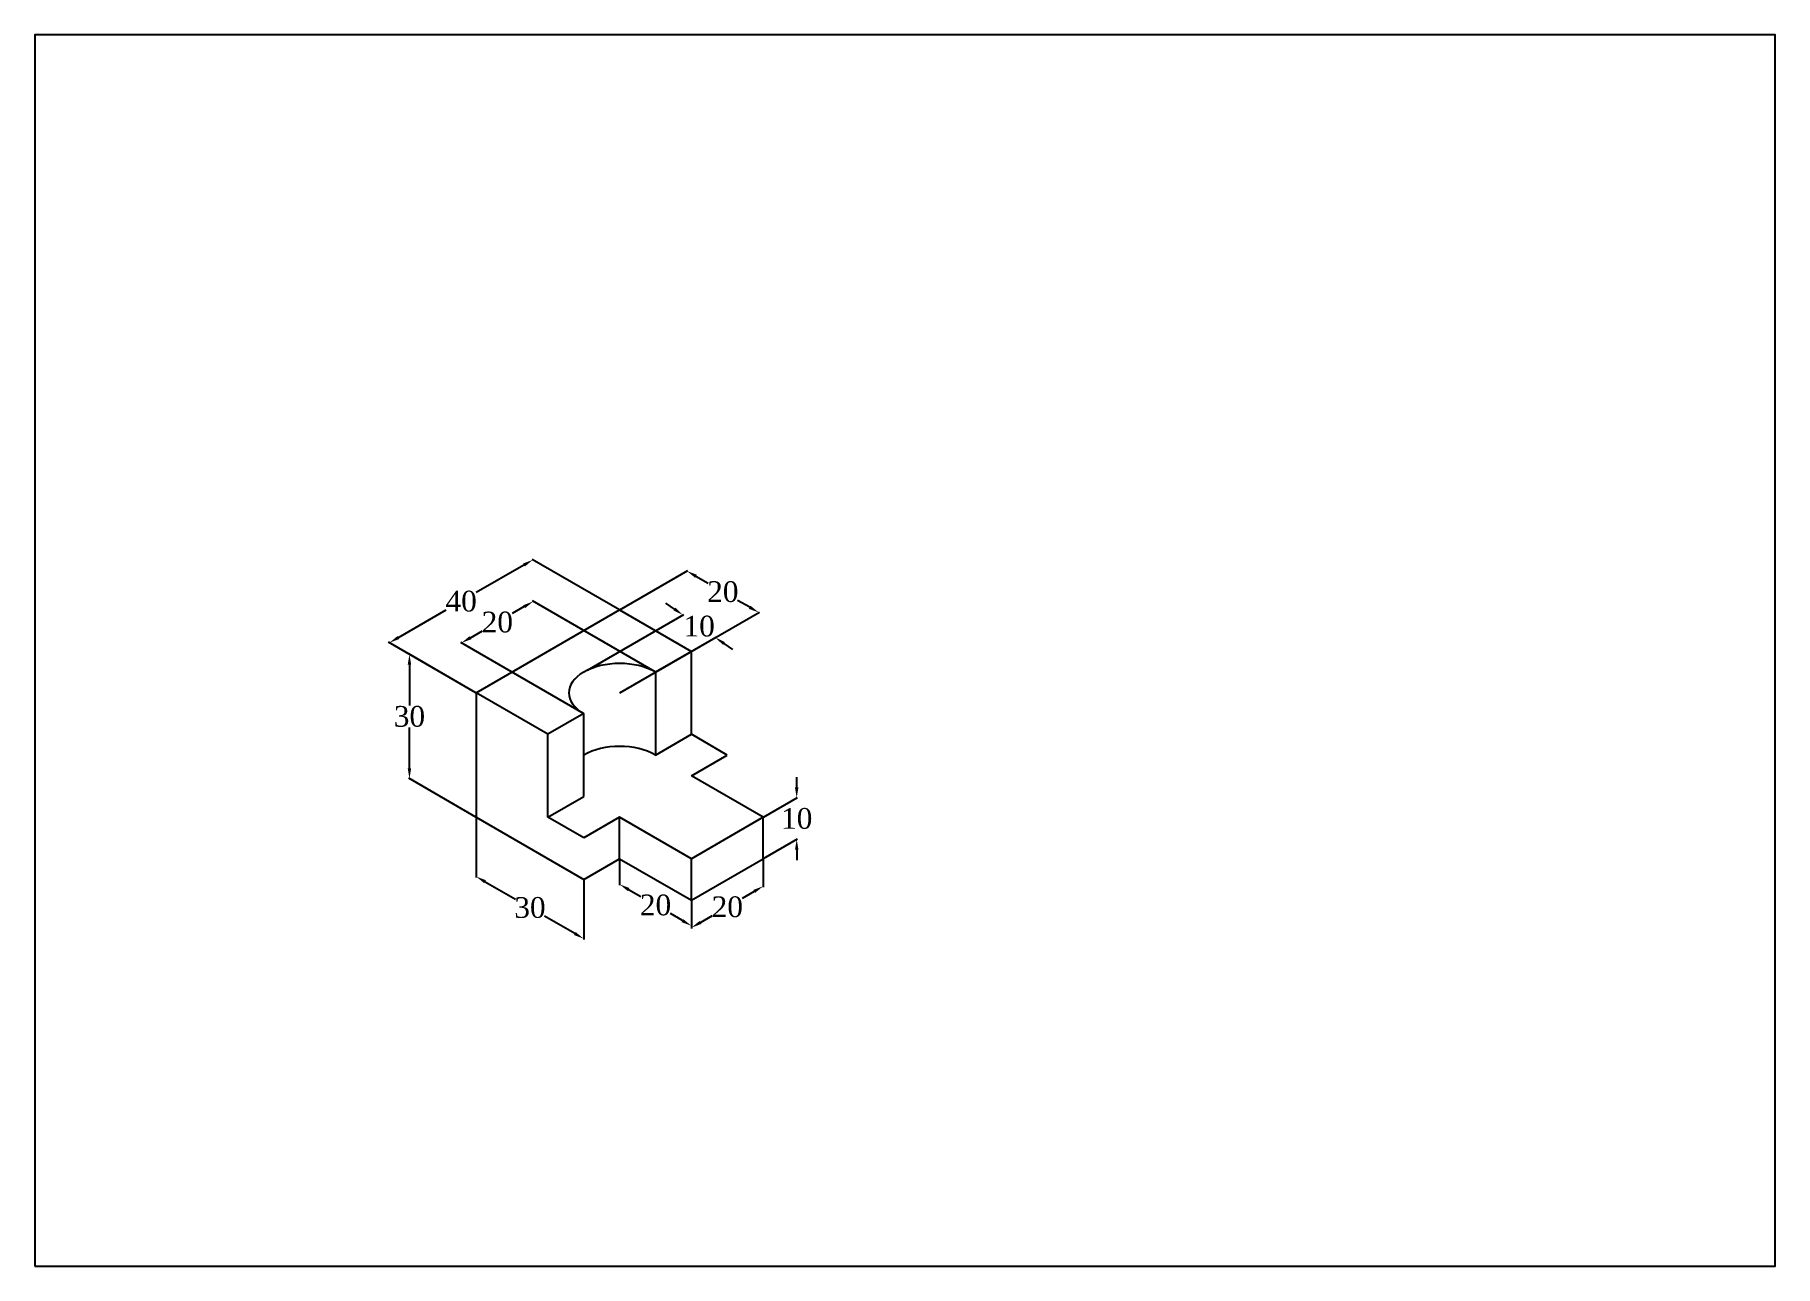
# Model space of a CAD drawing. Header units: millimetres. Extents: x 0 to 420, y 0 to 297.
import ezdxf

# ---------------------------------------------------------------- set-up
doc = ezdxf.new("R2010")
doc.units = ezdxf.units.MM
doc.header["$MEASUREMENT"] = 0
doc.styles.get("Standard").update_dxf_attribs({"font": 'times.ttf', "height": 5})
doc.dimstyles.get("Standard").update_dxf_attribs({"dimtxt": 5, "dimasz": 2.5, "dimexe": 0.18, "dimexo": 0.0625, "dimgap": 0.09, "dimtad": 0, "dimtih": 1, "dimtoh": 1, "dimdec": 0, "dimzin": 0, "dimdsep": 46, "dimtxsty": 'Standard', "dimcen": 0.09, "dimadec": 0, "dimazin": 0, "dimtfac": 1, "dimtdec": 0, "dimtofl": 0, "dimtmove": 0, "dimatfit": 3, "dimfxl": 1, "dimtolj": 1, "dimtzin": 0, "dimarcsym": 0})

# ---------------------------------------------------------------- blocks, each defined once
blk = doc.blocks.new('*D2')
at = {"color": 0, "lineweight": -2, "transparency": 16777216}
for p, q in [((141.2, 158.32), (157.56, 167.77)), ((159.54, 166.42), (162.47, 164.73)), ((172.54, 158.92), (169.61, 160.6)), ((158.52, 148.32), (174.88, 157.77))]:
    blk.add_line(p, q, dxfattribs=at)
at = {"color": 0, "transparency": 16777216}
for points in [[(159.75, 166.78), (159.34, 166.05), (157.38, 167.67)], [(172.74, 159.28), (172.33, 158.55), (174.7, 157.67)]]:
    blk.add_solid(points, dxfattribs=at)
at = {"layer": 'Defpoints', "color": 0, "transparency": 16777216}
for p in [(141.14, 158.29), (174.7, 157.67), (158.46, 148.29)]:
    blk.add_point(p, dxfattribs=at)
at = {"color": 0, "transparency": 16777216, "insert": (166.04, 162.67), "char_height": 5, "attachment_point": 5}
blk.add_mtext('\\A1;20', dxfattribs=at)
blk = doc.blocks.new('*D3')
at = {"color": 0, "lineweight": -2, "transparency": 16777216}
for p, q in [((149.74, 143.32), (120.1, 160.44)), ((118.11, 159.08), (115.19, 157.39)), ((105.12, 151.58), (108.05, 153.27)), ((132.42, 133.32), (102.78, 150.44))]:
    blk.add_line(p, q, dxfattribs=at)
at = {"color": 0, "transparency": 16777216}
for points in [[(117.91, 159.44), (118.32, 158.72), (120.28, 160.33)], [(104.91, 151.94), (105.33, 151.22), (102.96, 150.33)]]:
    blk.add_solid(points, dxfattribs=at)
at = {"layer": 'Defpoints', "color": 0, "transparency": 16777216}
for p in [(120.28, 160.33), (149.8, 143.29), (132.48, 133.29)]:
    blk.add_point(p, dxfattribs=at)
at = {"color": 0, "transparency": 16777216, "insert": (111.62, 155.33), "char_height": 5, "attachment_point": 5}
blk.add_mtext('\\A1;20', dxfattribs=at)
blk = doc.blocks.new('*D4')
at = {"color": 0, "lineweight": -2, "transparency": 16777216}
for p, q in [((118.04, 169.12), (106.48, 162.45)), ((141.08, 158.32), (120.03, 170.48)), ((87.73, 151.62), (99.29, 158.3)), ((106.44, 138.32), (85.39, 150.48))]:
    blk.add_line(p, q, dxfattribs=at)
at = {"color": 0, "transparency": 16777216}
for points in [[(117.83, 169.48), (118.25, 168.76), (120.21, 170.37)], [(87.52, 151.98), (87.94, 151.26), (85.57, 150.37)]]:
    blk.add_solid(points, dxfattribs=at)
at = {"layer": 'Defpoints', "color": 0, "transparency": 16777216}
for p in [(120.21, 170.37), (141.14, 158.29), (106.5, 138.29)]:
    blk.add_point(p, dxfattribs=at)
at = {"color": 0, "transparency": 16777216, "insert": (102.89, 160.37), "char_height": 5, "attachment_point": 5}
blk.add_mtext('\\A1;40', dxfattribs=at)
blk = doc.blocks.new('*D5')
at = {"color": 0, "lineweight": -2, "transparency": 16777216}
for p, q in [((106.44, 138.32), (90.23, 147.68)), ((90.41, 145.08), (90.41, 135.21)), ((90.41, 120.08), (90.41, 129.94)), ((106.44, 108.32), (90.23, 117.68))]:
    blk.add_line(p, q, dxfattribs=at)
at = {"color": 0, "transparency": 16777216}
for points in [[(89.99, 145.08), (90.83, 145.08), (90.41, 147.58)], [(89.99, 120.08), (90.83, 120.08), (90.41, 117.58)]]:
    blk.add_solid(points, dxfattribs=at)
at = {"layer": 'Defpoints', "color": 0, "transparency": 16777216}
for p in [(106.5, 138.29), (90.41, 117.58), (106.5, 108.29)]:
    blk.add_point(p, dxfattribs=at)
at = {"color": 0, "transparency": 16777216, "insert": (90.41, 132.58), "char_height": 5, "attachment_point": 5}
blk.add_mtext('\\A1;30', dxfattribs=at)
blk = doc.blocks.new('*D6')
at = {"color": 0, "lineweight": -2, "transparency": 16777216}
for p, q in [((106.5, 108.22), (106.5, 93.77)), ((108.66, 92.73), (115.99, 88.5)), ((132.48, 93.22), (132.48, 78.77)), ((130.31, 80.23), (122.99, 84.46))]:
    blk.add_line(p, q, dxfattribs=at)
at = {"color": 0, "transparency": 16777216}
for points in [[(108.87, 93.09), (108.45, 92.37), (106.5, 93.98)], [(130.52, 80.59), (130.11, 79.87), (132.48, 78.98)]]:
    blk.add_solid(points, dxfattribs=at)
at = {"layer": 'Defpoints', "color": 0, "transparency": 16777216}
for p in [(106.5, 108.29), (132.48, 93.29), (132.48, 78.98)]:
    blk.add_point(p, dxfattribs=at)
at = {"color": 0, "transparency": 16777216, "insert": (119.49, 86.48), "char_height": 5, "attachment_point": 5}
blk.add_mtext('\\A1;30', dxfattribs=at)
blk = doc.blocks.new('*D7')
at = {"color": 0, "lineweight": -2, "transparency": 16777216}
for p, q in [((141.14, 98.22), (141.14, 91.89)), ((143.3, 90.84), (146.23, 89.15)), ((158.46, 88.22), (158.46, 81.89)), ((156.29, 83.34), (153.37, 85.03))]:
    blk.add_line(p, q, dxfattribs=at)
at = {"color": 0, "transparency": 16777216}
for points in [[(143.51, 91.2), (143.1, 90.48), (141.14, 92.09)], [(156.5, 83.7), (156.09, 82.98), (158.46, 82.09)]]:
    blk.add_solid(points, dxfattribs=at)
at = {"layer": 'Defpoints', "color": 0, "transparency": 16777216}
for p in [(141.14, 98.29), (158.46, 88.29), (158.46, 82.09)]:
    blk.add_point(p, dxfattribs=at)
at = {"color": 0, "transparency": 16777216, "insert": (149.8, 87.09), "char_height": 5, "attachment_point": 5}
blk.add_mtext('\\A1;20', dxfattribs=at)
blk = doc.blocks.new('*D8')
at = {"color": 0, "lineweight": -2, "transparency": 16777216}
for p, q in [((175.78, 98.22), (175.78, 91.45)), ((158.46, 88.22), (158.46, 81.45)), ((173.61, 90.4), (170.69, 88.72)), ((160.62, 82.9), (163.55, 84.59))]:
    blk.add_line(p, q, dxfattribs=at)
at = {"color": 0, "transparency": 16777216}
for points in [[(173.41, 90.76), (173.82, 90.04), (175.78, 91.65)], [(160.42, 83.26), (160.83, 82.54), (158.46, 81.65)]]:
    blk.add_solid(points, dxfattribs=at)
at = {"layer": 'Defpoints', "color": 0, "transparency": 16777216}
for p in [(175.78, 98.29), (158.46, 88.29), (175.78, 91.65)]:
    blk.add_point(p, dxfattribs=at)
at = {"color": 0, "transparency": 16777216, "insert": (167.12, 86.65), "char_height": 5, "attachment_point": 5}
blk.add_mtext('\\A1;20', dxfattribs=at)
blk = doc.blocks.new('*D9')
at = {"color": 0, "lineweight": -2, "transparency": 16777216}
for p, q in [((183.87, 115.46), (183.87, 117.96)), ((175.84, 108.32), (184.05, 113.06)), ((175.84, 98.32), (184.05, 103.06)), ((183.87, 100.46), (183.87, 97.96))]:
    blk.add_line(p, q, dxfattribs=at)
at = {"color": 0, "transparency": 16777216}
for points in [[(183.45, 115.46), (184.28, 115.46), (183.87, 112.96)], [(183.45, 100.46), (184.28, 100.46), (183.87, 102.96)]]:
    blk.add_solid(points, dxfattribs=at)
at = {"layer": 'Defpoints', "color": 0, "transparency": 16777216}
for p in [(175.78, 108.29), (183.87, 102.96), (175.78, 98.29)]:
    blk.add_point(p, dxfattribs=at)
at = {"color": 0, "transparency": 16777216, "insert": (183.87, 107.96), "char_height": 5, "attachment_point": 5}
blk.add_mtext('\\A1;10', dxfattribs=at)
blk = doc.blocks.new('*D10')
at = {"color": 0, "lineweight": -2, "transparency": 16777216}
for p, q in [((154.37, 158.5), (152.32, 159.92)), ((133.37, 143.76), (156.59, 157.17)), ((141.2, 138.32), (164.42, 151.73)), ((166.3, 150.2), (168.35, 148.78))]:
    blk.add_line(p, q, dxfattribs=at)
at = {"color": 0, "transparency": 16777216}
for points in [[(154.61, 158.84), (154.13, 158.15), (156.42, 157.07)], [(166.54, 150.54), (166.06, 149.86), (164.25, 151.63)]]:
    blk.add_solid(points, dxfattribs=at)
at = {"layer": 'Defpoints', "color": 0, "transparency": 16777216}
for p in [(156.42, 157.07), (133.31, 143.73), (141.14, 138.29)]:
    blk.add_point(p, dxfattribs=at)
at = {"color": 0, "transparency": 16777216, "insert": (160.33, 154.35), "char_height": 5, "attachment_point": 5}
blk.add_mtext('\\A1;10', dxfattribs=at)

msp = doc.modelspace()

# ---------------------------------------------------------------- linework, layer by layer
for p, q in [((106.5, 138.29), (141.14, 158.29)), ((141.14, 158.29), (158.46, 148.29)), ((158.46, 148.29), (149.8, 143.29)), ((158.46, 128.29), (158.46, 148.29)), ((149.8, 143.29), (149.8, 123.29)), ((123.82, 128.29), (106.5, 138.29)), ((106.5, 138.29), (106.5, 108.29)), ((132.48, 133.29), (123.82, 128.29)), ((132.48, 113.29), (132.48, 133.29)), ((123.82, 108.29), (123.82, 128.29)), ((149.8, 123.29), (158.46, 128.29)), ((167.12, 123.29), (158.46, 128.29)), ((158.46, 118.29), (167.12, 123.29)), ((175.78, 108.29), (158.46, 118.29)), ((123.82, 108.29), (132.48, 113.29)), ((106.5, 108.29), (132.48, 93.29)), ((132.48, 103.29), (123.82, 108.29)), ((141.14, 108.29), (132.48, 103.29)), ((158.46, 98.29), (141.14, 108.29)), ((141.14, 98.29), (141.14, 108.29)), ((175.78, 108.29), (158.46, 98.29)), ((175.78, 98.29), (175.78, 108.29)), ((132.48, 93.29), (141.14, 98.29)), ((141.14, 98.29), (158.46, 88.29)), ((158.46, 88.29), (175.78, 98.29)), ((158.46, 88.29), (158.46, 98.29))]:
    msp.add_line(p, q)
msp.add_lwpolyline([(0, 0), (420, 0), (420, 297), (0, 297)], close=True)
for centre, end_param in [((141.14, 138.29), 7.068583), ((141.14, 118.29), 5.497787)]:
    msp.add_ellipse(centre, major_axis=(-12.25, 0), ratio=0.57735, start_param=3.926991, end_param=end_param)

# ---------------------------------------------------------------- dimensions: what is measured, and where the dimension line sits
for p1, p2, distance, picture, middle in [((106.5, 138.29), (141.14, 158.29), 20.93, '*D4', (102.89, 160.37)), ((141.14, 158.29), (158.46, 148.29), 16.24, '*D2', (166.04, 162.67)), ((132.48, 133.29), (149.8, 143.29), 29.52, '*D3', (111.62, 155.33)), ((141.14, 138.29), (133.31, 143.73), -24.14, '*D10', (160.33, 154.35)), ((106.5, 138.29), (106.5, 108.29), -16.09, '*D5', (90.41, 132.58)), ((175.78, 108.29), (175.78, 98.29), 8.09, '*D9', (183.87, 107.96)), ((106.5, 108.29), (132.48, 93.29), -12.39, '*D6', (119.49, 86.48)), ((141.14, 98.29), (158.46, 88.29), -5.37, '*D7', (149.8, 87.09)), ((158.46, 88.29), (175.78, 98.29), -5.75, '*D8', (167.12, 86.65))]:
    dim = msp.add_aligned_dim(p1=p1, p2=p2, distance=distance, dimstyle='Standard')
    dim.commit()
    dim.dimension.update_dxf_attribs({"geometry": picture, "text_midpoint": middle})

doc.saveas('drawing.dxf')
